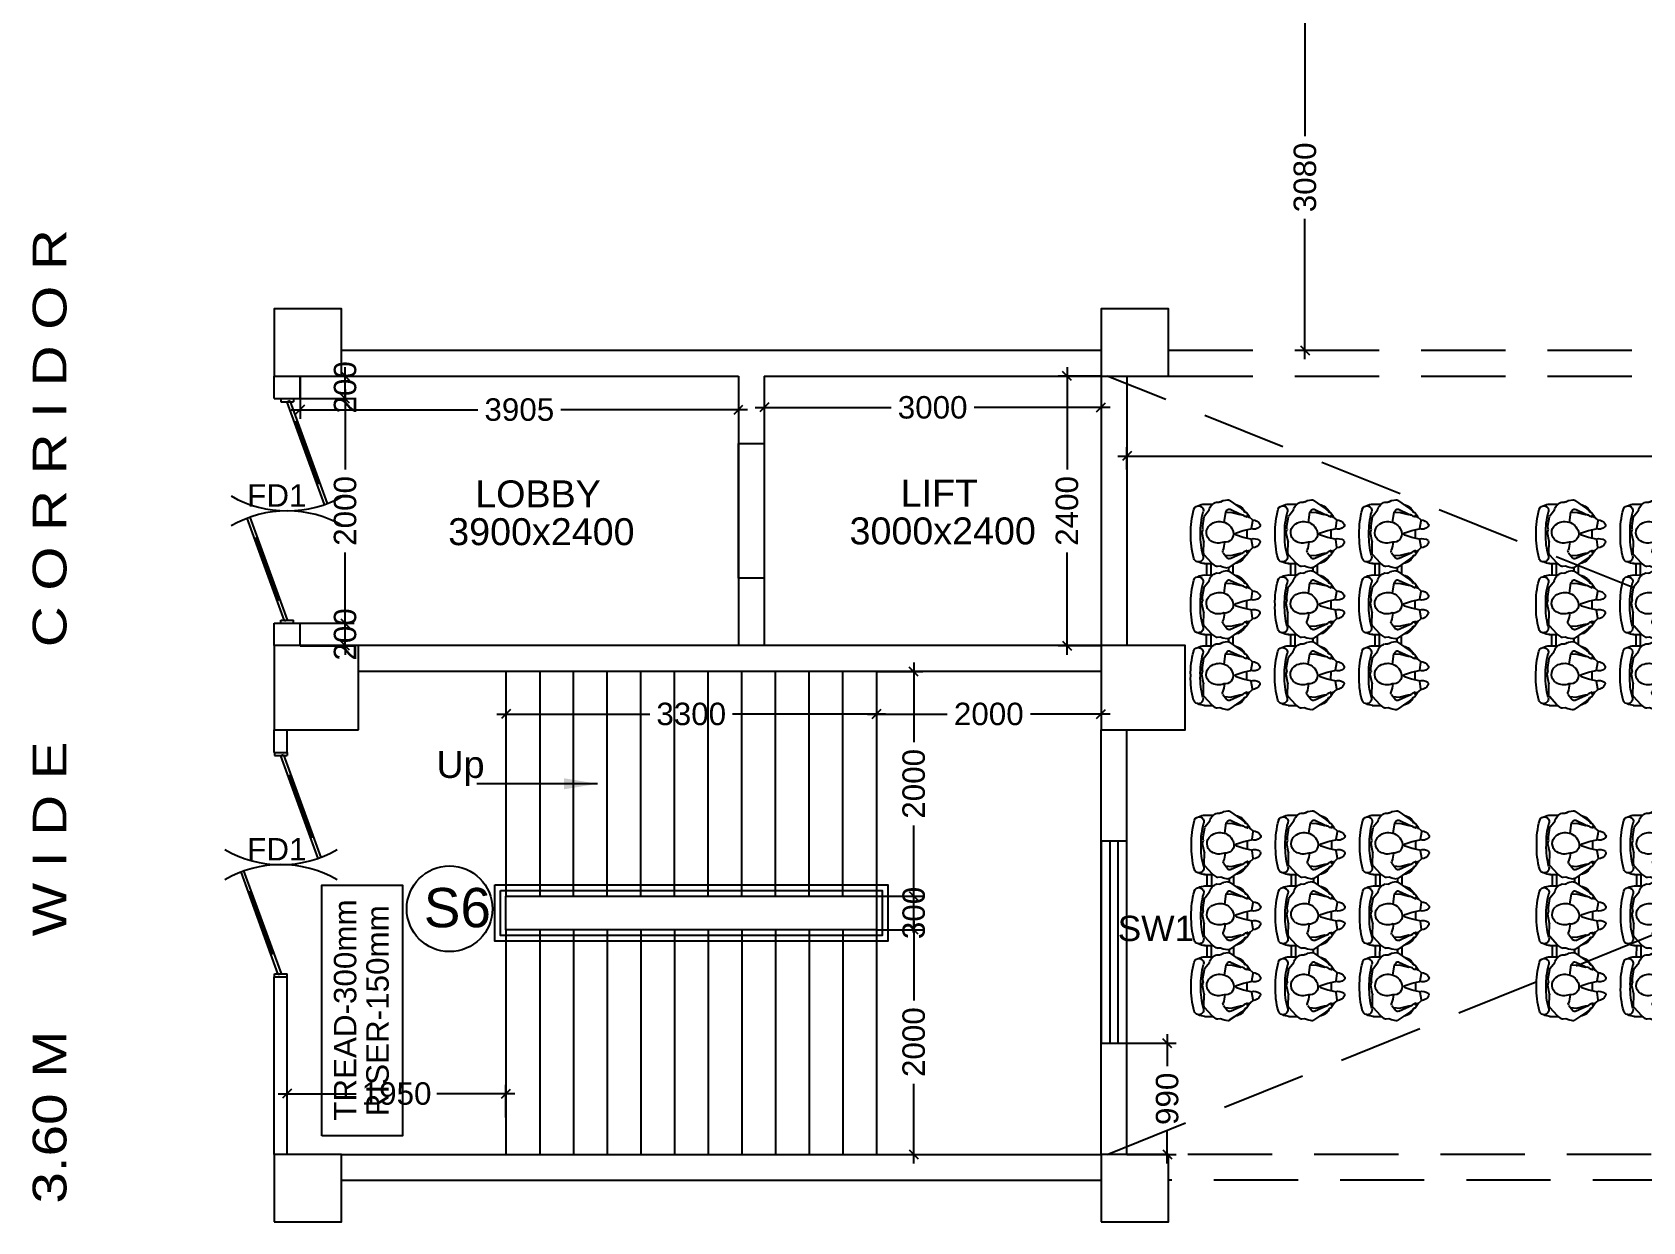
# Model space of a CAD drawing. Extents: x 6345096 to 6738923, y -6490958 to -6305885.
# Drawn here: x 6608724 to 6623067, y -6400010 to -6389418 of the extents above; entities that cross this region are included whole.
import ezdxf
from ezdxf.enums import TextEntityAlignment as Align

# ---------------------------------------------------------------- set-up
doc = ezdxf.new("R2010")
doc.units = 0
doc.header["$LTSCALE"] = 600
doc.header["$MEASUREMENT"] = 0
doc.header["$PDMODE"] = 35
for name, pattern in [('DASHED', [0.75, 0.5, -0.25]), ('HIDDEN', [0.375, 0.25, -0.125]), ('HIDDEN2', [0.1875, 0.125, -0.0625])]:
    doc.linetypes.add(name, pattern=pattern)
doc.layers.get('0').update_dxf_attribs({"linetype": 'CONTINUOUS'})
doc.layers.get('Defpoints').update_dxf_attribs({"linetype": 'CONTINUOUS'})
for name, color, linetype in [('DOOR', 32, 'CONTINUOUS'), ('Duct', 8, 'CONTINUOUS'), ('Fire Door', 10, 'CONTINUOUS'), ('furniture', 33, 'CONTINUOUS'), ('HS', 251, 'CONTINUOUS'), ('joinery', 7, 'CONTINUOUS'), ('LA-column', 3, 'CONTINUOUS'), ('Railing', 21, 'CONTINUOUS'), ('Room Dim', 1, 'CONTINUOUS'), ('Stairscase', 7, 'CONTINUOUS'), ('STEPS', 7, 'CONTINUOUS'), ('TEXT', 6, 'CONTINUOUS'), ('TXT', 6, 'CONTINUOUS'), ('Walls', 7, 'CONTINUOUS'), ('WIN', 151, 'CONTINUOUS'), ('Working Dim', 5, 'CONTINUOUS')]:
    doc.layers.add(name, color=color, linetype=linetype)
doc.styles.add('ari', font='arial.ttf')
doc.styles.add('ARIAL', font='arial.ttf')
doc.dimstyles.new('int. dim', dxfattribs={"dimtxt": 200, "dimasz": 80, "dimexe": 80, "dimexo": 0, "dimgap": 70, "dimtad": 0, "dimdec": 0, "dimzin": 12, "dimdsep": 46, "dimtxsty": 'ari', "dimblk": 'OBLIQUE', "dimcen": 2, "dimdle": 80, "dimclrd": 256, "dimclre": 256, "dimclrt": 6, "dimadec": 0, "dimazin": 0, "dimtfac": 1, "dimtdec": 0, "dimtix": 1, "dimtmove": 2, "dimatfit": 3, "dimfxl": 1, "dimtolj": 1, "dimtzin": 0, "dimlwd": -1, "dimlwe": -1, "dimarcsym": 0})

# ---------------------------------------------------------------- blocks, each defined once
blk = doc.blocks.new('A$C6F2C55AD')
at = {"layer": 'furniture', "color": 8}
for p, q in [((-379, 896), (-303, 896)), ((-309, 892), (-377, 818)), ((-274, 917), (-309, 892)), ((-236, 919), (-260, 921)), ((-212, 928), (-236, 919)), ((-172, 935), (-212, 928)), ((-50, 857), (-157, 931)), ((-383, 803), (-381, 703)), ((-209, 798), (-173, 844)), ((-148, 850), (-56, 808)), ((-56, 808), (-40, 802)), ((-25, 837), (-50, 857)), ((-19, 827), (-25, 837)), ((-7, 824), (-15, 825)), ((-8, 781), (4, 776)), ((-1, 787), (-5, 793)), ((5, 781), (-1, 787)), ((24, 785), (0, 820)), ((0, 792), (11, 789)), ((11, 789), (19, 779)), ((-381, 699), (-397, 621)), ((-397, 621), (-391, 593)), ((-391, 588), (-392, 559)), ((0, 593), (0, 669)), ((-392, 559), (-379, 478)), ((-375, 468), (-334, 417)), ((-200, 528), (-187, 436)), ((-187, 436), (-173, 418)), ((-148, 412), (-56, 454)), ((-56, 454), (-40, 459)), ((-40, 459), (-29, 462)), ((-25, 425), (-19, 435)), ((-15, 437), (-7, 438)), ((2, 482), (-10, 477)), ((-3, 469), (3, 477)), ((11, 473), (-3, 469)), ((0, 442), (24, 477)), ((4, 481), (2, 482)), ((3, 477), (4, 481)), ((19, 483), (11, 473)), ((-374, 366), (-301, 366)), ((-355, 366), (-355, 265)), ((-316, 366), (-316, 265)), ((-269, 348), (-244, 349)), ((-236, 288), (-260, 290)), ((-212, 297), (-236, 288)), ((-232, 346), (-216, 336)), ((-172, 304), (-212, 297)), ((-208, 333), (-172, 327)), ((-157, 331), (-50, 405)), ((-157, 331), (-157, 300)), ((-50, 226), (-157, 300)), ((-119, 356), (-119, 275)), ((-50, 405), (-25, 425)), ((-383, 172), (-381, 72)), ((-379, 265), (-303, 265)), ((-309, 261), (-377, 187)), ((-374, 265), (-303, 265)), ((-274, 286), (-309, 261)), ((-209, 167), (-173, 213)), ((-148, 219), (-56, 177)), ((-56, 177), (-40, 171)), ((-25, 206), (-50, 226)), ((-19, 196), (-25, 206)), ((-7, 193), (-15, 194)), ((-8, 151), (4, 145)), ((-1, 156), (-5, 162)), ((5, 150), (-1, 156)), ((24, 154), (0, 189)), ((0, 162), (11, 158)), ((11, 158), (19, 148)), ((-381, 68), (-397, -10)), ((0, -38), (0, 38)), ((-397, -10), (-391, -38)), ((-391, -43), (-392, -72)), ((-392, -72), (-379, -153)), ((-200, -103), (-187, -195)), ((-379, -265), (-301, -265)), ((-375, -163), (-334, -214)), ((-355, -265), (-355, -366)), ((-316, -265), (-316, -366)), ((-269, -283), (-244, -282)), ((-232, -285), (-216, -295)), ((-187, -195), (-173, -213)), ((-157, -300), (-50, -226)), ((-148, -219), (-56, -177)), ((-119, -275), (-119, -356)), ((-56, -177), (-40, -171)), ((-50, -226), (-25, -206)), ((-40, -171), (-29, -169)), ((-25, -206), (-19, -196)), ((-15, -194), (-7, -193)), ((2, -149), (-10, -154)), ((-3, -162), (3, -154)), ((11, -158), (-3, -162)), ((0, -189), (24, -154)), ((4, -150), (2, -149)), ((3, -154), (4, -150)), ((19, -148), (11, -158)), ((-379, -366), (-303, -366)), ((-309, -370), (-377, -444)), ((-374, -366), (-303, -366)), ((-274, -345), (-309, -370)), ((-236, -343), (-260, -341)), ((-212, -334), (-236, -343)), ((-172, -327), (-212, -334)), ((-209, -464), (-173, -418)), ((-208, -298), (-172, -304)), ((-157, -300), (-157, -331)), ((-50, -405), (-157, -331)), ((-148, -412), (-56, -454)), ((-25, -425), (-50, -405)), ((-19, -435), (-25, -425)), ((-381, -563), (-397, -641)), ((-383, -459), (-381, -559)), ((-56, -454), (-40, -459)), ((-7, -438), (-15, -437)), ((-8, -480), (4, -486)), ((-1, -475), (-5, -469)), ((5, -481), (-1, -475)), ((24, -477), (0, -442)), ((0, -469), (11, -473)), ((11, -473), (19, -483)), ((-397, -641), (-391, -668)), ((-391, -674), (-392, -703)), ((-392, -703), (-379, -784)), ((0, -669), (0, -593)), ((-375, -793), (-334, -844)), ((-200, -734), (-187, -826)), ((-187, -826), (-173, -844)), ((-157, -931), (-50, -857)), ((-148, -850), (-56, -808)), ((-56, -808), (-40, -802)), ((-50, -857), (-25, -837)), ((-40, -802), (-29, -800)), ((-25, -837), (-19, -827)), ((-15, -825), (-7, -824)), ((2, -780), (-10, -785)), ((-3, -793), (3, -785)), ((11, -789), (-3, -793)), ((0, -820), (24, -785)), ((4, -781), (2, -780)), ((3, -785), (4, -781)), ((19, -779), (11, -789)), ((-379, -896), (-301, -896)), ((-269, -914), (-244, -913)), ((-232, -916), (-216, -926)), ((-208, -929), (-172, -935))]:
    blk.add_line(p, q, dxfattribs=at)
for points in [[(-193, 818), (-141, 822), (-59, 802), (-42, 803)], [(-42, 459), (-59, 460), (-141, 440), (-187, 443)], [(-193, 188), (-141, 191), (-59, 171), (-42, 172)], [(-42, -172), (-59, -171), (-141, -191), (-187, -188)], [(-193, -443), (-141, -440), (-59, -460), (-42, -459)], [(-42, -803), (-59, -802), (-141, -822), (-187, -819)]]:
    blk.add_lwpolyline(points, dxfattribs=at)
for points in [[(24, 781), (52, 756, -0.259848), (54, 749), (43, 683, -0.302547), (37, 677), (-30, 662), (-92, 642), (-107, 628), (-92, 620), (-30, 600), (37, 585, -0.302547), (43, 578), (54, 513, -0.259848), (52, 506), (24, 481)], [(24, 150), (52, 125, -0.259848), (54, 118), (43, 52, -0.302547), (37, 46), (-30, 31), (-92, 11), (-107, -3), (-92, -11), (-30, -31), (37, -46, -0.302547), (43, -52), (54, -118, -0.259848), (52, -125), (24, -150)], [(24, -481), (52, -506, -0.259848), (54, -513), (43, -578, -0.302547), (37, -585), (-30, -600), (-92, -620), (-107, -633), (-92, -642), (-30, -662), (37, -677, -0.302547), (43, -683), (54, -749, -0.259848), (52, -756), (24, -781)]]:
    blk.add_lwpolyline(points, format="xyb", dxfattribs=at)
for points in [[(115, 689, 0.28165), (118, 712, 0.281432), (52, 756, -0.259848), (54, 749), (43, 683, -0.302547), (37, 677, 0.254294)], [(115, 58, 0.28165), (118, 81, 0.281432), (52, 125, -0.259848), (54, 118), (43, 52, -0.302547), (37, 46, 0.254294)], [(115, -573, 0.28165), (118, -550, 0.281432), (52, -506, -0.259848), (54, -513), (43, -578, -0.302547), (37, -585, 0.254294)]]:
    blk.add_lwpolyline(points, format="xyb", close=True, dxfattribs=at)
for centre, radius, start, end in [((-429, 838), 43.2, 344.361, 164.361), ((-374, 771), 125, 90, 118.9699), ((-262, 900), 20.7, 84.2936, 126.1379), ((-168, 914), 20.7, 55.2478, 99.1519), ((-125, 771), 125, 25.4407, 79.8153), ((236, 652), 733, 164.361, 181.6247), ((236, 652), 647, 164.361, 181.8419), ((-362, 803), 20.7, 137.3161, 180.8191), ((-193, 785), 20.7, 142.3991, 201.4261), ((-409, 700), 211, 1.1807, 21.4261), ((-157, 832), 20.7, 65.5125, 142.3991), ((-37, 793), 10.2, 45.435, 108.1784), ((-5, 806), 24.7, 193.9888, 263.5389), ((-15, 829), 4.56, 211.6328, 266.4385), ((-8, 814), 9.9, 34.2468, 86.4385), ((-3, 788), 5.09, 52.4637, 108.4149), ((0, 781), 6.05, 308.4181, 329.2946), ((3, 779), 2.67, 329.2946, 45.0334), ((21, 780), 2.15, 218.553, 288.5809), ((20, 783), 4.98, 288.5809, 18.6143), ((236, 610), 733, 178.3753, 195.639), ((236, 610), 647, 178.1581, 195.639), ((-411, 589), 20.7, 357.1355, 11.8973), ((-402, 703), 20.7, 348.8982, 0.8191), ((-269, 619), 89.1, 123.3122, 231.3111), ((-250, 591), 122, 67.1497, 123.3122), ((-240, 645), 124, 285.5429, 343.9718), ((-192, 631), 73.9, 343.9718, 98.0509), ((62, 513), 75.9, 47.3296, 108.8978), ((-429, 424), 43.2, 195.639, 15.639), ((-358, 481), 20.7, 189.3001, 218.6806), ((-242, 652), 131, 231.3111, 285.5429), ((-125, 491), 125, 280.1847, 334.5593), ((-7, 453), 24.1, 96.9092, 158.3871), ((-15, 432), 4.56, 93.5615, 148.3672), ((-8, 447), 9.9, 273.5615, 325.7532), ((21, 481), 2.15, 71.4191, 141.447), ((20, 479), 4.98, 341.3857, 71.4191), ((49, 588), 82.7, 271.2733, 329.4641), ((98, 552), 22.8, 344.3632, 47.2828), ((-374, 491), 125, 241.0301, 270), ((-238, 442), 99.4, 194.4561, 251.4627), ((-262, 270), 20.7, 84.2936, 126.1379), ((-243, 329), 20.7, 58.0246, 92.8591), ((-205, 354), 20.7, 238.0246, 260.8481), ((-157, 430), 20.7, 217.6009, 294.4875), ((-168, 348), 20.7, 260.8481, 304.7522), ((-168, 283), 20.7, 55.2478, 99.1519), ((236, 21), 733, 164.361, 181.6247), ((-429, 207), 43.2, 344.361, 164.361), ((-374, 140), 125, 90, 118.9699), ((236, 21), 647, 164.361, 181.8419), ((-362, 173), 20.7, 137.3161, 180.8191), ((-193, 154), 20.7, 142.3991, 201.4261), ((-409, 69), 211, 1.1807, 21.4261), ((-157, 201), 20.7, 65.5125, 142.3991), ((-125, 140), 125, 25.4407, 79.8153), ((-37, 162), 10.2, 45.435, 108.1784), ((-5, 175), 24.7, 193.9888, 263.5389), ((-15, 198), 4.56, 211.6328, 266.4385), ((-8, 184), 9.9, 34.2468, 86.4385), ((-3, 157), 5.09, 52.4637, 108.4149), ((0, 150), 6.05, 308.4181, 329.2946), ((3, 148), 2.67, 329.2946, 45.0334), ((21, 149), 2.15, 218.553, 288.5809), ((20, 152), 4.98, 288.5809, 18.6143), ((236, -21), 733, 178.3753, 195.639), ((236, -21), 647, 178.1581, 195.639), ((-402, 72), 20.7, 348.8982, 0.8191), ((-269, -12), 89.1, 123.3122, 231.3111), ((-250, -40), 122, 67.1497, 123.3122), ((-192, 0), 73.9, 343.9718, 98.0509), ((-411, -42), 20.7, 357.1355, 11.8973), ((-242, 21), 131, 231.3111, 285.5429), ((-240, 14), 124, 285.5429, 343.9718), ((62, -118), 75.9, 47.3296, 108.8978), ((49, -43), 82.7, 271.2733, 329.4641), ((98, -79), 22.8, 344.3632, 47.2828), ((-429, -207), 43.2, 195.639, 15.639), ((-374, -140), 125, 241.0301, 270), ((-358, -150), 20.7, 189.3001, 218.6806), ((-238, -189), 99.4, 194.4561, 251.4627), ((-243, -302), 20.7, 58.0246, 92.8591), ((-157, -201), 20.7, 217.6009, 294.4875), ((-125, -140), 125, 280.1847, 334.5593), ((-7, -178), 24.1, 96.9092, 158.3871), ((-15, -198), 4.56, 93.5615, 148.3672), ((-8, -184), 9.9, 273.5615, 325.7532), ((21, -149), 2.15, 71.4191, 141.447), ((20, -152), 4.98, 341.3857, 71.4191), ((236, -610), 733, 164.361, 181.6247), ((-429, -424), 43.2, 344.361, 164.361), ((-374, -491), 125, 90, 118.9699), ((-262, -361), 20.7, 84.2936, 126.1379), ((-205, -277), 20.7, 238.0246, 260.8481), ((-157, -430), 20.7, 65.5125, 142.3991), ((-168, -283), 20.7, 260.8481, 304.7522), ((-168, -348), 20.7, 55.2478, 99.1519), ((-125, -491), 125, 25.4407, 79.8153), ((236, -610), 647, 164.361, 181.8419), ((-362, -458), 20.7, 137.3161, 180.8191), ((-402, -559), 20.7, 348.8982, 0.8191), ((-269, -643), 89.1, 123.3122, 231.3111), ((-250, -671), 122, 67.1497, 123.3122), ((-193, -477), 20.7, 142.3991, 201.4261), ((-409, -562), 211, 1.1807, 21.4261), ((-192, -631), 73.9, 343.9718, 98.0509), ((-37, -469), 10.2, 45.435, 108.1784), ((-5, -456), 24.7, 193.9888, 263.5389), ((-15, -432), 4.56, 211.6328, 266.4385), ((-8, -447), 9.9, 34.2468, 86.4385), ((-3, -473), 5.09, 52.4637, 108.4149), ((0, -481), 6.05, 308.4181, 329.2946), ((3, -483), 2.67, 329.2946, 45.0334), ((21, -481), 2.15, 218.553, 288.5809), ((20, -479), 4.98, 288.5809, 18.6143), ((236, -652), 733, 178.3753, 195.639), ((236, -652), 647, 178.1581, 195.639), ((-411, -673), 20.7, 357.1355, 11.8973), ((-242, -610), 131, 231.3111, 285.5429), ((-240, -617), 124, 285.5429, 343.9718), ((62, -749), 75.9, 47.3296, 108.8978), ((49, -674), 82.7, 271.2733, 329.4641), ((98, -710), 22.8, 344.3632, 47.2828), ((-429, -838), 43.2, 195.639, 15.639), ((-358, -781), 20.7, 189.3001, 218.6806), ((-238, -820), 99.4, 194.4561, 251.4627), ((-157, -832), 20.7, 217.6009, 294.4875), ((-125, -771), 125, 280.1847, 334.5593), ((-7, -809), 24.1, 96.9092, 158.3871), ((-15, -829), 4.56, 93.5615, 148.3672), ((-8, -814), 9.9, 273.5615, 325.7532), ((21, -780), 2.15, 71.4191, 141.447), ((20, -783), 4.98, 341.3857, 71.4191), ((-374, -771), 125, 241.0301, 270), ((-243, -933), 20.7, 58.0246, 92.8591), ((-205, -908), 20.7, 238.0246, 260.8481), ((-168, -914), 20.7, 260.8481, 304.7522)]:
    blk.add_arc(centre, radius, start, end, dxfattribs=at)
blk = doc.blocks.new('A$C15456D16')
at = {"layer": 'Fire Door'}
for p, q in [((969, -4), (56, 329)), ((969, -4), (56, 329)), ((969, -4), (56, 329)), ((979, 23), (65, 355)), ((979, 23), (65, 355)), ((979, 23), (65, 355)), ((248, 289), (238, 262)), ((248, 289), (238, 262)), ((248, 289), (238, 262)), ((791, 76), (243, 276)), ((791, 76), (243, 276)), ((791, 76), (243, 276)), ((-1000, 56), (-972, 56)), ((-1000, -56), (-1000, 56)), ((-1000, 56), (-972, 56)), ((-1000, -56), (-1000, 56)), ((-1000, 56), (-972, 56)), ((-1000, -56), (-1000, 56)), ((-979, -23), (-969, 4)), ((-979, -23), (-969, 4)), ((-979, -23), (-969, 4)), ((-972, -56), (-972, 56)), ((-972, -56), (-972, 56)), ((-972, -56), (-972, 56)), ((-969, 4), (-56, -329)), ((-969, 4), (-56, -329)), ((-969, 4), (-56, -329)), ((796, 89), (786, 63)), ((796, 89), (786, 63)), ((796, 89), (786, 63)), ((979, 23), (969, -4)), ((979, 23), (969, -4)), ((979, 23), (969, -4)), ((1000, 56), (972, 56)), ((972, -56), (972, 56)), ((1000, 56), (972, 56)), ((972, -56), (972, 56)), ((1000, 56), (972, 56)), ((972, -56), (972, 56)), ((1000, -56), (1000, 56)), ((1000, -56), (1000, 56)), ((1000, -56), (1000, 56)), ((-1000, -56), (-972, -56)), ((-1000, -56), (-972, -56)), ((-1000, -56), (-972, -56)), ((-979, -23), (-65, -355)), ((-979, -23), (-65, -355)), ((-979, -23), (-65, -355)), ((-796, -89), (-786, -63)), ((-796, -89), (-786, -63)), ((-796, -89), (-786, -63)), ((-791, -76), (-243, -276)), ((-791, -76), (-243, -276)), ((-791, -76), (-243, -276)), ((1000, -56), (972, -56)), ((1000, -56), (972, -56)), ((1000, -56), (972, -56)), ((-238, -262), (-248, -289)), ((-238, -262), (-248, -289)), ((-238, -262), (-248, -289))]:
    blk.add_line(p, q, dxfattribs=at)
at = {"layer": 'Fire Door', "extrusion": (0, 0, -1)}
for centre, major_axis, start_param, end_param in [((-1000, 0), (-1000, 0), 2.617886, 3.665084), ((-1000, 0), (-1000, 0), 2.617886, 3.665084), ((-1000, 0), (-1000, 0), 2.617886, 3.665084), ((1000, 0), (1000, 0), 2.618102, 3.665299), ((1000, 0), (1000, 0), 2.618102, 3.665299), ((1000, 0), (1000, 0), 2.618102, 3.665299)]:
    blk.add_ellipse(centre, major_axis=major_axis, ratio=1, start_param=start_param, end_param=end_param, dxfattribs=at)
blk = doc.blocks.new('_Oblique')
at = {"color": 0, "linetype": 'ByBlock', "lineweight": -2}
blk.add_line((-0.5, -0.5), (0.5, 0.5), dxfattribs=at)
blk = doc.blocks.new('*D295')
at = {"layer": 'Defpoints', "color": 0, "transparency": 16777216}
for p in [(6620020, -6389170, 17), (6620059, -6389170), (6620020, -6392250, 3)]:
    blk.add_point(p, dxfattribs=at)
at = {"layer": 'Working Dim', "transparency": 16777216}
for p, q in [((6620059, -6389090), (6620059, -6390342)), ((6620020, -6389170), (6620139, -6389170)), ((6620059, -6392330), (6620059, -6391078)), ((6620020, -6392250), (6620139, -6392250))]:
    blk.add_line(p, q, dxfattribs=at)
at = {"layer": 'Working Dim', "transparency": 16777216, "xscale": 80, "yscale": 80, "zscale": 80}
for p, rotation in [((6620059, -6389170), 90), ((6620059, -6392250), 270)]:
    blk.add_blockref('_Oblique', p, dxfattribs=dict(at, rotation=rotation))
at = {"layer": 'Working Dim', "color": 6, "transparency": 16777216, "insert": (6620059, -6390710), "char_height": 200, "attachment_point": 5, "rotation": 90, "style": 'ari'}
blk.add_mtext('\\A1;3080', dxfattribs=at)
blk = doc.blocks.new('*D1031')
at = {"layer": 'Defpoints', "color": 0, "transparency": 16777216}
for p in [(6615243, -6392480, 3), (6618243, -6392480, 5), (6615243, -6392759)]:
    blk.add_point(p, dxfattribs=at)
at = {"layer": 'Working Dim', "transparency": 16777216}
for p, q in [((6615243, -6392480), (6615243, -6392839)), ((6618243, -6392480), (6618243, -6392839)), ((6615163, -6392759), (6616375, -6392759)), ((6618323, -6392759), (6617112, -6392759))]:
    blk.add_line(p, q, dxfattribs=at)
at = {"layer": 'Working Dim', "transparency": 16777216, "xscale": 80, "yscale": 80, "zscale": 80, "rotation": 180}
blk.add_blockref('_Oblique', (6615243, -6392759), dxfattribs=at)
at = {"layer": 'Working Dim', "transparency": 16777216, "xscale": 80, "yscale": 80, "zscale": 80}
blk.add_blockref('_Oblique', (6618243, -6392759), dxfattribs=at)
at = {"layer": 'Working Dim', "color": 6, "transparency": 16777216, "insert": (6616743, -6392759), "char_height": 200, "attachment_point": 5, "style": 'ari'}
blk.add_mtext('\\A1;3000', dxfattribs=at)
blk = doc.blocks.new('*D1032')
at = {"layer": 'Defpoints', "color": 0, "transparency": 16777216}
for p in [(6618243, -6392480, 15), (6617940, -6394880), (6618243, -6394880, 15)]:
    blk.add_point(p, dxfattribs=at)
at = {"layer": 'Working Dim', "transparency": 16777216}
for p, q in [((6617940, -6392400), (6617940, -6393310)), ((6618243, -6392480), (6617860, -6392480)), ((6617940, -6394960), (6617940, -6394050)), ((6618243, -6394880), (6617860, -6394880))]:
    blk.add_line(p, q, dxfattribs=at)
at = {"layer": 'Working Dim', "transparency": 16777216, "xscale": 80, "yscale": 80, "zscale": 80}
for p, rotation in [((6617940, -6392480), 90), ((6617940, -6394880), 270)]:
    blk.add_blockref('_Oblique', p, dxfattribs=dict(at, rotation=rotation))
at = {"layer": 'Working Dim', "color": 6, "transparency": 16777216, "insert": (6617940, -6393680), "char_height": 200, "attachment_point": 5, "rotation": 90, "style": 'ari'}
blk.add_mtext('\\A1;2400', dxfattribs=at)
blk = doc.blocks.new('*D1033')
at = {"layer": 'Defpoints', "color": 0, "transparency": 16777216}
for p in [(6611109, -6394680, 17), (6611511, -6394680), (6611109, -6394880, 17)]:
    blk.add_point(p, dxfattribs=at)
at = {"layer": 'Working Dim', "transparency": 16777216}
for p, q in [((6611109, -6394680), (6611591, -6394680)), ((6611511, -6394680), (6611511, -6394600)), ((6611511, -6394880), (6611511, -6394680)), ((6611109, -6394880), (6611591, -6394880)), ((6611511, -6394880), (6611511, -6394960))]:
    blk.add_line(p, q, dxfattribs=at)
at = {"layer": 'Working Dim', "transparency": 16777216, "xscale": 80, "yscale": 80, "zscale": 80}
for p, rotation in [((6611511, -6394680), 270), ((6611511, -6394880), 90)]:
    blk.add_blockref('_Oblique', p, dxfattribs=dict(at, rotation=rotation))
at = {"layer": 'Working Dim', "color": 6, "transparency": 16777216, "insert": (6611511, -6394780), "char_height": 200, "attachment_point": 5, "rotation": 90, "style": 'ari'}
blk.add_mtext('\\A1;200', dxfattribs=at)
blk = doc.blocks.new('*D1034')
at = {"layer": 'Defpoints', "color": 0, "transparency": 16777216}
for p in [(6611109, -6392680, 17), (6611511, -6392680), (6611109, -6394680, 17)]:
    blk.add_point(p, dxfattribs=at)
at = {"layer": 'Working Dim', "transparency": 16777216}
for p, q in [((6611109, -6392680), (6611591, -6392680)), ((6611511, -6392600), (6611511, -6393310)), ((6611511, -6394760), (6611511, -6394050)), ((6611109, -6394680), (6611591, -6394680))]:
    blk.add_line(p, q, dxfattribs=at)
at = {"layer": 'Working Dim', "transparency": 16777216, "xscale": 80, "yscale": 80, "zscale": 80}
for p, rotation in [((6611511, -6392680), 90), ((6611511, -6394680), 270)]:
    blk.add_blockref('_Oblique', p, dxfattribs=dict(at, rotation=rotation))
at = {"layer": 'Working Dim', "color": 6, "transparency": 16777216, "insert": (6611511, -6393680), "char_height": 200, "attachment_point": 5, "rotation": 90, "style": 'ari'}
blk.add_mtext('\\A1;2000', dxfattribs=at)
blk = doc.blocks.new('*D1035')
at = {"layer": 'Defpoints', "color": 0, "transparency": 16777216}
for p in [(6611109, -6392480, 17), (6611511, -6392480), (6611109, -6392680, 17)]:
    blk.add_point(p, dxfattribs=at)
at = {"layer": 'Working Dim', "transparency": 16777216}
for p, q in [((6611511, -6392480), (6611511, -6392400)), ((6611109, -6392480), (6611591, -6392480)), ((6611511, -6392680), (6611511, -6392480)), ((6611109, -6392680), (6611591, -6392680)), ((6611511, -6392680), (6611511, -6392760))]:
    blk.add_line(p, q, dxfattribs=at)
at = {"layer": 'Working Dim', "transparency": 16777216, "xscale": 80, "yscale": 80, "zscale": 80}
for p, rotation in [((6611511, -6392480), 270), ((6611511, -6392680), 90)]:
    blk.add_blockref('_Oblique', p, dxfattribs=dict(at, rotation=rotation))
at = {"layer": 'Working Dim', "color": 6, "transparency": 16777216, "insert": (6611511, -6392580), "char_height": 200, "attachment_point": 5, "rotation": 90, "style": 'ari'}
blk.add_mtext('\\A1;200', dxfattribs=at)
blk = doc.blocks.new('*D1036')
at = {"layer": 'Defpoints', "color": 0, "transparency": 16777216}
for p in [(6611109, -6392480, 17), (6615014, -6392480, 15), (6615014, -6392779)]:
    blk.add_point(p, dxfattribs=at)
at = {"layer": 'Working Dim', "transparency": 16777216}
for p, q in [((6611109, -6392480), (6611109, -6392859)), ((6615014, -6392480), (6615014, -6392859)), ((6611029, -6392779), (6612692, -6392779)), ((6615094, -6392779), (6613431, -6392779))]:
    blk.add_line(p, q, dxfattribs=at)
at = {"layer": 'Working Dim', "transparency": 16777216, "xscale": 80, "yscale": 80, "zscale": 80, "rotation": 180}
blk.add_blockref('_Oblique', (6611109, -6392779), dxfattribs=at)
at = {"layer": 'Working Dim', "transparency": 16777216, "xscale": 80, "yscale": 80, "zscale": 80}
blk.add_blockref('_Oblique', (6615014, -6392779), dxfattribs=at)
at = {"layer": 'Working Dim', "color": 6, "transparency": 16777216, "insert": (6613062, -6392779), "char_height": 200, "attachment_point": 5, "style": 'ari'}
blk.add_mtext('\\A1;3905', dxfattribs=at)
blk = doc.blocks.new('*D1142')
at = {"layer": 'Defpoints', "color": 0, "transparency": 16777216}
for p in [(6618473, -6398420, 15), (6618832, -6398420), (6618473, -6399410, 15)]:
    blk.add_point(p, dxfattribs=at)
at = {"layer": 'Working Dim', "transparency": 16777216}
for p, q in [((6618473, -6398420), (6618912, -6398420)), ((6618832, -6398340), (6618832, -6398624)), ((6618832, -6399490), (6618832, -6399205)), ((6618473, -6399410), (6618912, -6399410))]:
    blk.add_line(p, q, dxfattribs=at)
at = {"layer": 'Working Dim', "transparency": 16777216, "xscale": 80, "yscale": 80, "zscale": 80}
for p, rotation in [((6618832, -6398420), 90), ((6618832, -6399410), 270)]:
    blk.add_blockref('_Oblique', p, dxfattribs=dict(at, rotation=rotation))
at = {"layer": 'Working Dim', "color": 6, "transparency": 16777216, "insert": (6618832, -6398915), "char_height": 200, "attachment_point": 5, "rotation": 90, "style": 'ari'}
blk.add_mtext('\\A1;990', dxfattribs=at)
blk = doc.blocks.new('*D1748')
at = {"layer": 'Defpoints', "color": 0, "transparency": 16777216}
for p in [(6616243, -6395394, 13), (6618243, -6395394, 15), (6618243, -6395489)]:
    blk.add_point(p, dxfattribs=at)
at = {"layer": 'Working Dim', "transparency": 16777216}
for p, q in [((6616243, -6395394), (6616243, -6395569)), ((6618243, -6395394), (6618243, -6395569)), ((6616163, -6395489), (6616873, -6395489)), ((6618323, -6395489), (6617613, -6395489))]:
    blk.add_line(p, q, dxfattribs=at)
at = {"layer": 'Working Dim', "transparency": 16777216, "xscale": 80, "yscale": 80, "zscale": 80, "rotation": 180}
blk.add_blockref('_Oblique', (6616243, -6395489), dxfattribs=at)
at = {"layer": 'Working Dim', "transparency": 16777216, "xscale": 80, "yscale": 80, "zscale": 80}
blk.add_blockref('_Oblique', (6618243, -6395489), dxfattribs=at)
at = {"layer": 'Working Dim', "color": 6, "transparency": 16777216, "insert": (6617243, -6395489), "char_height": 200, "attachment_point": 5, "style": 'ari'}
blk.add_mtext('\\A1;2000', dxfattribs=at)
blk = doc.blocks.new('*D1749')
at = {"layer": 'Defpoints', "color": 0, "transparency": 16777216}
for p in [(6612943, -6395394, 13), (6616243, -6395394), (6612943, -6395489)]:
    blk.add_point(p, dxfattribs=at)
at = {"layer": 'Working Dim', "transparency": 16777216}
for p, q in [((6612943, -6395394), (6612943, -6395569)), ((6616243, -6395394), (6616243, -6395569)), ((6612863, -6395489), (6614225, -6395489)), ((6616323, -6395489), (6614962, -6395489))]:
    blk.add_line(p, q, dxfattribs=at)
at = {"layer": 'Working Dim', "transparency": 16777216, "xscale": 80, "yscale": 80, "zscale": 80, "rotation": 180}
blk.add_blockref('_Oblique', (6612943, -6395489), dxfattribs=at)
at = {"layer": 'Working Dim', "transparency": 16777216, "xscale": 80, "yscale": 80, "zscale": 80}
blk.add_blockref('_Oblique', (6616243, -6395489), dxfattribs=at)
at = {"layer": 'Working Dim', "color": 6, "transparency": 16777216, "insert": (6614593, -6395489), "char_height": 200, "attachment_point": 5, "style": 'ari'}
blk.add_mtext('\\A1;3300', dxfattribs=at)
blk = doc.blocks.new('*D1750')
at = {"layer": 'Defpoints', "color": 0, "transparency": 16777216}
for p in [(6610994, -6398869), (6610994, -6399082, 17), (6612943, -6399082, 17)]:
    blk.add_point(p, dxfattribs=at)
at = {"layer": 'Working Dim', "transparency": 16777216}
for p, q in [((6610914, -6398869), (6611610, -6398869)), ((6610994, -6399082), (6610994, -6398789)), ((6613023, -6398869), (6612328, -6398869)), ((6612943, -6399082), (6612943, -6398789))]:
    blk.add_line(p, q, dxfattribs=at)
at = {"layer": 'Working Dim', "transparency": 16777216, "xscale": 80, "yscale": 80, "zscale": 80, "rotation": 180}
blk.add_blockref('_Oblique', (6610994, -6398869), dxfattribs=at)
at = {"layer": 'Working Dim', "transparency": 16777216, "xscale": 80, "yscale": 80, "zscale": 80}
blk.add_blockref('_Oblique', (6612943, -6398869), dxfattribs=at)
at = {"layer": 'Working Dim', "color": 6, "transparency": 16777216, "insert": (6611969, -6398869), "char_height": 200, "attachment_point": 5, "style": 'ari'}
blk.add_mtext('\\A1;1950', dxfattribs=at)
blk = doc.blocks.new('*D1751')
at = {"layer": 'Defpoints', "color": 0, "transparency": 16777216}
for p in [(6616243, -6395110, 5), (6616575, -6395110), (6616243, -6397110, 13)]:
    blk.add_point(p, dxfattribs=at)
at = {"layer": 'Working Dim', "transparency": 16777216}
for p, q in [((6616243, -6395110), (6616655, -6395110)), ((6616575, -6395030), (6616575, -6395740)), ((6616575, -6397190), (6616575, -6396480)), ((6616243, -6397110), (6616655, -6397110))]:
    blk.add_line(p, q, dxfattribs=at)
at = {"layer": 'Working Dim', "transparency": 16777216, "xscale": 80, "yscale": 80, "zscale": 80}
for p, rotation in [((6616575, -6395110), 90), ((6616575, -6397110), 270)]:
    blk.add_blockref('_Oblique', p, dxfattribs=dict(at, rotation=rotation))
at = {"layer": 'Working Dim', "color": 6, "transparency": 16777216, "insert": (6616575, -6396110), "char_height": 200, "attachment_point": 5, "rotation": 90, "style": 'ari'}
blk.add_mtext('\\A1;2000', dxfattribs=at)
blk = doc.blocks.new('*D1752')
at = {"layer": 'Defpoints', "color": 0, "transparency": 16777216}
for p in [(6616243, -6397410, 13), (6616243, -6399410, 17), (6616575, -6399410)]:
    blk.add_point(p, dxfattribs=at)
at = {"layer": 'Working Dim', "transparency": 16777216}
for p, q in [((6616243, -6397410), (6616655, -6397410)), ((6616575, -6397330), (6616575, -6398040)), ((6616575, -6399490), (6616575, -6398780)), ((6616243, -6399410), (6616655, -6399410))]:
    blk.add_line(p, q, dxfattribs=at)
at = {"layer": 'Working Dim', "transparency": 16777216, "xscale": 80, "yscale": 80, "zscale": 80}
for p, rotation in [((6616575, -6397410), 90), ((6616575, -6399410), 270)]:
    blk.add_blockref('_Oblique', p, dxfattribs=dict(at, rotation=rotation))
at = {"layer": 'Working Dim', "color": 6, "transparency": 16777216, "insert": (6616575, -6398410), "char_height": 200, "attachment_point": 5, "rotation": 90, "style": 'ari'}
blk.add_mtext('\\A1;2000', dxfattribs=at)
blk = doc.blocks.new('*D1756')
at = {"layer": 'Defpoints', "color": 0, "transparency": 16777216}
for p in [(6616243, -6397110), (6616575, -6397110), (6616243, -6397410)]:
    blk.add_point(p, dxfattribs=at)
at = {"layer": 'Working Dim', "transparency": 16777216}
for p, q in [((6616575, -6397110), (6616575, -6397030)), ((6616243, -6397110), (6616655, -6397110)), ((6616575, -6397410), (6616575, -6397110)), ((6616243, -6397410), (6616655, -6397410)), ((6616575, -6397410), (6616575, -6397490))]:
    blk.add_line(p, q, dxfattribs=at)
at = {"layer": 'Working Dim', "transparency": 16777216, "xscale": 80, "yscale": 80, "zscale": 80}
for p, rotation in [((6616575, -6397110), 270), ((6616575, -6397410), 90)]:
    blk.add_blockref('_Oblique', p, dxfattribs=dict(at, rotation=rotation))
at = {"layer": 'Working Dim', "color": 6, "transparency": 16777216, "insert": (6616575, -6397260), "char_height": 200, "attachment_point": 5, "rotation": 90, "style": 'ari'}
blk.add_mtext('\\A1;300', dxfattribs=at)
blk = doc.blocks.new('*D2002')
at = {"layer": 'Defpoints', "color": 0, "transparency": 16777216}
for p in [(6635747, -6393192), (6618473, -6393310), (6635747, -6393310, 3)]:
    blk.add_point(p, dxfattribs=at)
at = {"layer": 'Working Dim', "transparency": 16777216}
for p, q in [((6618473, -6393310), (6618473, -6393112)), ((6635747, -6393310), (6635747, -6393112)), ((6618393, -6393192), (6626673, -6393192)), ((6635827, -6393192), (6627547, -6393192))]:
    blk.add_line(p, q, dxfattribs=at)
at = {"layer": 'Working Dim', "transparency": 16777216, "xscale": 80, "yscale": 80, "zscale": 80, "rotation": 180}
blk.add_blockref('_Oblique', (6618473, -6393192), dxfattribs=at)
at = {"layer": 'Working Dim', "transparency": 16777216, "xscale": 80, "yscale": 80, "zscale": 80}
blk.add_blockref('_Oblique', (6635747, -6393192), dxfattribs=at)
at = {"layer": 'Working Dim', "color": 6, "transparency": 16777216, "insert": (6627110, -6393192), "char_height": 200, "attachment_point": 5, "style": 'ari'}
blk.add_mtext('\\A1;17273', dxfattribs=at)
blk = doc.blocks.new('A$C2CD672AE')
at = {"layer": 'STEPS', "color": 8, "linetype": 'HIDDEN', "elevation": 12.1}
blk.add_lwpolyline([(80985.3, 57179.5), (80985.3, 59411.1), (81700.9, 59411.1), (81700.9, 57179.5)], close=True, dxfattribs=at)
at = {"layer": 'Walls', "color": 8, "linetype": 'HIDDEN'}
for p, q in [((81160, 64174.2), (87924, 64174.2)), ((80560, 63744.2), (80560, 63944.2)), ((80790, 63744.2), (80790, 63944.2)), ((81160, 63944.1), (84694, 63944.1)), ((84694, 63944.2), (84694, 61544.2)), ((84924, 63944.2), (87924, 63944.2)), ((84924, 63944.2), (84924, 61544.2)), ((87924, 63944.1), (87924, 61544.2)), ((88154, 63944.2), (88154, 61544.2)), ((80560, 63744.2), (80790, 63744.2)), ((80560, 61744.2), (80790, 61744.2)), ((80790, 61544.2), (80790, 61744.2)), ((87924, 61544.2), (81310, 61544.2)), ((87924, 61314.2), (81310, 61314.2)), ((87924, 57014.2), (87924, 60794.2)), ((88154, 57014.2), (88154, 60794.2)), ((80560, 60594.2), (80675, 60594.2)), ((80560, 58594.2), (80675, 58594.2)), ((81160, 57014.1), (87924, 57014.1)), ((81160, 56784.1), (87924, 56784.1))]:
    blk.add_line(p, q, dxfattribs=at)
at = {"layer": 'Walls', "color": 8, "linetype": 'HIDDEN', "flags": 128}
for points in [[(80560, 63744.2), (80560, 63944.2)], [(80790, 63744.2), (80790, 63944.2)], [(80560, 61544.2), (80560, 61744.2)], [(80790, 61544.2), (80790, 61744.2)], [(80560, 60594.2), (80560, 60794.1)], [(80675, 60594.2), (80675, 60794.1)], [(80560, 57014.1), (80560, 58594.2)], [(80675, 57014.2), (80675, 58594.2)]]:
    blk.add_lwpolyline(points, dxfattribs=at)
at = {"layer": 'TXT', "color": 8, "linetype": 'HIDDEN', "style": 'ARIAL', "width": 1.2}
blk.add_text('3.60 M      W I D E      C O R R I D O R', height=300.522, rotation=90, dxfattribs=at).set_placement((78709.6, 60914.6, 2.1), align=Align.CENTER)

msp = doc.modelspace()

# ---------------------------------------------------------------- linework, layer by layer
msp.add_circle((6612441.024, -6397222.851, 12.089), 381.426)
at = {"layer": 'DOOR', "linetype": 'Continuous', "elevation": 13.789}
msp.add_lwpolyline([(6615243.353, -6393079.687), (6615243.353, -6394279.687), (6615013.353, -6394279.687), (6615013.353, -6393079.687)], close=True, dxfattribs=at)
at = {"layer": 'Duct', "color": 8, "linetype": 'HIDDEN2', "ltscale": 10}
for p, q in [((6618298.263, -6399409.687, 2.702), (6635516.764, -6392479.735, 3.458)), ((6635516.764, -6399409.687, 2.702), (6618298.263, -6392479.735, 3.458))]:
    msp.add_line(p, q, dxfattribs=at)
at = {"layer": 'Duct', "linetype": 'HIDDEN2', "ltscale": 10, "elevation": 3.458}
for points in [[(6618843.353, -6392249.758), (6635746.764, -6392249.735), (6635746.764, -6399639.735), (6618843.353, -6399639.688)], [(6618843.353, -6392479.758), (6635516.764, -6392479.735), (6635516.764, -6399409.735), (6618843.353, -6399409.688)]]:
    msp.add_lwpolyline(points, dxfattribs=at)
at = {"layer": 'LA-column', "color": 2}
for points, elevation in [([(6610879.353, -6392479.73), (6611479.353, -6392479.73), (6611479.353, -6391879.73), (6610879.353, -6391879.73)], 3.421), ([(6618243.353, -6392479.74), (6618843.353, -6392479.74), (6618843.353, -6391879.74), (6618243.353, -6391879.74)], 5.131), ([(6611629.353, -6395629.731), (6611629.353, -6394879.731), (6610879.353, -6394879.731), (6610879.353, -6395629.731)], 3.421), ([(6618243.353, -6395629.73), (6618993.353, -6395629.73), (6618993.353, -6394879.73), (6618243.353, -6394879.73)], 5.131), ([(6610879.353, -6400009.73), (6611479.353, -6400009.73), (6611479.353, -6399409.73), (6610879.353, -6399409.73)], 3.421), ([(6618243.353, -6400009.73), (6618843.353, -6400009.73), (6618843.353, -6399409.73), (6618243.353, -6399409.73)], 5.131)]:
    msp.add_lwpolyline(points, close=True, dxfattribs=dict(at, elevation=elevation))
at = {"layer": 'Railing', "elevation": 13.093}
for points in [[(6612843.352, -6397009.686), (6616343.354, -6397009.686), (6616343.354, -6397509.689), (6612843.352, -6397509.689)], [(6612893.352, -6397059.687), (6616293.354, -6397059.687), (6616293.354, -6397459.688), (6612893.352, -6397459.688)]]:
    msp.add_lwpolyline(points, close=True, dxfattribs=at)
at = {"layer": 'Stairscase', "color": 7}
for p, q in [((6612943.353, -6395109.688, 13.093), (6612943.353, -6397109.688, 13.093)), ((6613243.353, -6395109.688, 13.093), (6613243.353, -6397109.688, 13.093)), ((6613543.353, -6397109.688, 13.093), (6613543.353, -6395109.688, 13.093)), ((6613843.353, -6397109.688, 13.093), (6613843.353, -6395109.688, 13.093)), ((6614143.353, -6397109.688, 13.093), (6614143.353, -6395109.688, 13.093)), ((6614443.353, -6397109.688, 13.093), (6614443.353, -6395109.688, 13.093)), ((6614743.353, -6397109.688, 13.093), (6614743.353, -6395109.688, 13.093)), ((6615043.353, -6397109.688, 13.093), (6615043.353, -6395109.688, 13.093)), ((6615343.353, -6397109.688, 13.093), (6615343.353, -6395109.688, 13.093)), ((6615643.353, -6397109.688, 13.093), (6615643.353, -6395109.688, 13.093)), ((6615943.353, -6397109.688, 13.093), (6615943.353, -6395109.688, 13.093)), ((6616243.353, -6395109.688, 13.093), (6616243.353, -6397109.688, 13.093))]:
    msp.add_line(p, q, dxfattribs=at)
at = {"layer": 'Stairscase', "color": 8, "linetype": 'DASHED', "ltscale": 10}
for p, q in [((6612943.353, -6397409.688, 13.093), (6612943.353, -6399409.688, 13.093)), ((6613243.353, -6397409.688, 13.093), (6613243.353, -6399409.688, 13.093)), ((6613543.353, -6397409.688, 13.093), (6613543.353, -6399409.688, 13.093)), ((6613843.353, -6397409.688, 13.093), (6613843.353, -6399409.688, 13.093)), ((6614143.353, -6397409.688, 13.093), (6614143.353, -6399409.688, 13.093)), ((6614443.353, -6397409.688, 13.093), (6614443.353, -6399409.688, 13.093)), ((6614743.353, -6397409.688, 13.093), (6614743.353, -6399409.688, 13.093)), ((6615043.353, -6397409.688, 13.093), (6615043.353, -6399409.688, 13.093)), ((6615343.353, -6397409.688, 13.093), (6615343.353, -6399409.688, 13.093)), ((6615643.353, -6397409.688, 13.093), (6615643.353, -6399409.688, 13.093)), ((6615943.353, -6397409.688, 13.093), (6615943.353, -6399409.688, 13.093)), ((6616243.353, -6397409.688, 13.093), (6616243.353, -6399409.688, 13.093))]:
    msp.add_line(p, q, dxfattribs=at)
at = {"layer": 'Stairscase', "color": 7, "elevation": 13.093}
msp.add_lwpolyline([(6612943.353, -6397109.688), (6616243.353, -6397109.688), (6616243.353, -6397409.688), (6612943.353, -6397409.688)], close=True, dxfattribs=at)
at = {"layer": 'STEPS', "elevation": 12.089}
msp.add_lwpolyline([(6611304.651, -6399244.402), (6611304.651, -6397012.754), (6612020.232, -6397012.754), (6612020.232, -6399244.402)], close=True, dxfattribs=at)
at = {"layer": 'Walls', "linetype": 'Continuous'}
msp.add_line((6611479.353, -6392249.707), (6618243.353, -6392249.707), dxfattribs=at)
at = {"layer": 'Walls'}
for p, q in [((6610879.353, -6392679.688), (6610879.353, -6392479.688)), ((6611109.353, -6392679.688), (6611109.353, -6392479.688)), ((6611479.353, -6392479.766), (6615013.353, -6392479.766)), ((6615013.353, -6392479.687), (6615013.353, -6394879.687)), ((6615243.353, -6392479.687), (6615243.353, -6394879.687)), ((6615243.353, -6392479.688), (6618243.353, -6392479.688)), ((6618243.353, -6392479.776), (6618243.353, -6394879.687)), ((6618473.353, -6392479.687), (6618473.353, -6394879.687)), ((6610879.353, -6392679.688), (6611109.353, -6392679.688)), ((6610879.353, -6394679.707), (6611109.353, -6394679.707)), ((6611109.353, -6394879.688), (6611109.353, -6394679.707)), ((6618243.353, -6394879.687), (6611629.353, -6394879.687)), ((6618243.353, -6395109.688), (6611629.353, -6395109.688)), ((6618243.353, -6399409.688), (6618243.353, -6395629.687)), ((6618473.353, -6399409.687), (6618473.353, -6395629.687)), ((6610879.353, -6395829.689), (6610994.353, -6395829.689)), ((6610879.353, -6397829.708), (6610994.353, -6397829.708)), ((6611479.353, -6399409.767), (6618243.353, -6399409.767)), ((6611479.353, -6399639.767), (6618243.353, -6399639.767))]:
    msp.add_line(p, q, dxfattribs=at)
at = {"layer": 'Walls', "flags": 128}
for points in [[(6610879.353, -6392679.688), (6610879.353, -6392479.688)], [(6611109.353, -6392679.688), (6611109.353, -6392479.688)], [(6610879.353, -6394879.735), (6610879.353, -6394679.707)], [(6611109.353, -6394879.687), (6611109.353, -6394679.707)], [(6610879.353, -6395829.689), (6610879.353, -6395629.767)], [(6610994.353, -6395829.689), (6610994.353, -6395629.767)], [(6610879.353, -6399409.767), (6610879.353, -6397829.708)], [(6610994.353, -6399409.688), (6610994.353, -6397829.708)]]:
    msp.add_lwpolyline(points, dxfattribs=at)
at = {"layer": 'WIN', "linetype": 'Continuous', "elevation": 14.83}
for points in [[(6618473.353, -6396619.687), (6618243.353, -6396619.687), (6618243.353, -6398419.687), (6618473.353, -6398419.687)], [(6618396.353, -6396619.687), (6618320.353, -6396619.687), (6618320.353, -6398419.687), (6618396.353, -6398419.687)]]:
    msp.add_lwpolyline(points, close=True, dxfattribs=at)

# ---------------------------------------------------------------- block references
at = {"layer": 'Fire Door', "color": 3, "lineweight": 0, "xscale": -1, "rotation": 270}
for p in [(6610994.353, -6393679.707, 17.22), (6610938.797, -6396829.708, 17.22)]:
    msp.add_blockref('A$C15456D16', p, dxfattribs=at)
at = {"layer": 'furniture', "ltscale": 0.75, "xscale": -1, "rotation": 179.9077851492898}
for p in [(6619538.632, -6394516.117, -3.073), (6620288.632, -6394516.117, -3.073), (6621038.632, -6394516.117, -3.073), (6622613.475, -6394516.117, -3.073), (6623363.475, -6394516.117, -3.073), (6619543.49, -6397285.064, -3.073), (6620293.49, -6397285.064, -3.073), (6621043.49, -6397285.064, -3.073), (6622618.333, -6397285.064, -3.073), (6623368.333, -6397285.064, -3.073)]:
    msp.add_blockref('A$C6F2C55AD', p, dxfattribs=at)
at = {"layer": 'HS'}
msp.add_blockref('A$C2CD672AE', (6530319.294, -6456423.902, 8.17), dxfattribs=at)

# ---------------------------------------------------------------- texts
at = {"layer": 'Fire Door', "style": 'ARIAL'}
for p in [(6610902.549, -6393642.768, 29.247), (6610902.549, -6396792.769, 29.247)]:
    msp.add_text('FD1', height=200, dxfattribs=at).set_placement(p, align=Align.CENTER)
at = {"layer": 'joinery', "style": 'ari'}
msp.add_text('SW1', height=225, dxfattribs=at).set_placement((6618731.463, -6397510.061), align=Align.CENTER)
at = {"layer": 'Room Dim', "style": 'ARIAL'}
for s, p in [('3000x2400', (6616832.496, -6393977.948, 13.135)), ('3900x2400', (6613258.516, -6393984.87, 6.284))]:
    msp.add_text(s, height=240, dxfattribs=at).set_placement(p, align=Align.CENTER)
at = {"layer": 'Stairscase', "color": 7, "linetype": 'Continuous', "style": 'ARIAL'}
msp.add_text('Up', height=240, dxfattribs=at).set_placement((6612538.188, -6396057.551, 13.093), align=Align.CENTER)
at = {"layer": 'STEPS', "color": 6, "style": 'ARIAL'}
msp.add_text('S6', height=350, dxfattribs=at).set_placement((6612510.412, -6397387.234, 12.089), align=Align.CENTER)
at = {"layer": 'TEXT', "color": 7, "style": 'ARIAL'}
for s, p in [('LOBBY', (6613228.463, -6393648.351, 6.284)), ('LIFT', (6616802.443, -6393641.43, 13.135))]:
    msp.add_text(s, height=240, dxfattribs=at).set_placement(p, align=Align.CENTER)
for s, p in [('TREAD-300mm', (6611610.266, -6398124.815, 12.089)), ('RISER-150mm', (6611898.936, -6398130.349, 12.089))]:
    msp.add_text(s, height=200, rotation=90, dxfattribs=at).set_placement(p, align=Align.CENTER)
at = {"layer": 'TXT', "color": 7, "style": 'ARIAL', "width": 1.2}
msp.add_text('3.60 M      W I D E      C O R R I D O R', height=300.52174, rotation=90, dxfattribs=at).set_placement((6609028.995, -6395509.327, 2.089), align=Align.CENTER)

# ---------------------------------------------------------------- dimensions: what is measured, and where the dimension line sits
at = {"layer": 'Working Dim', "color": 6}
for base, p1, p2, angle, picture, middle in [((6620059.331, -6389169.77), (6620020.145, -6392249.756, 3.458), (6620020.145, -6389169.77, 17.22), 90, '*D295', (6620059.331, -6390709.763)), ((6611510.814, -6392479.766), (6611109.353, -6392679.688, 17.22), (6611109.353, -6392479.766, 17.22), 269.9999999, '*D1035', (6611510.814, -6392579.727)), ((6617940.346, -6394879.687), (6618243.353, -6392479.776, 14.83), (6618243.353, -6394879.687, 14.83), 90, '*D1032', (6617940.346, -6393679.732)), ((6611510.814, -6392679.688), (6611109.353, -6394679.707, 17.22), (6611109.353, -6392679.688, 17.22), 269.9999999, '*D1034', (6611510.814, -6393679.697)), ((6616574.757, -6395109.688), (6616243.353, -6397109.688, 13.093), (6616243.356, -6395109.688, 4.638), 90, '*D1751', (6616574.757, -6396109.688)), ((6616574.757, -6397109.688), (6616243.353, -6397409.688), (6616243.353, -6397109.688), 90, '*D1756', (6616574.757, -6397259.688)), ((6616574.757, -6399409.767), (6616243.353, -6397409.688, 13.093), (6616243.353, -6399409.767, 17.22), 90, '*D1752', (6616574.757, -6398409.727)), ((6618831.629, -6398419.687), (6618473.353, -6399409.688, 14.83), (6618473.353, -6398419.687, 14.83), 90, '*D1142', (6618831.629, -6398914.687))]:
    dim = msp.add_linear_dim(base=base, p1=p1, p2=p2, angle=angle, dimstyle='int. dim', override={"dimtxt": 200, "dimarcsym": 1}, dxfattribs=at)
    dim.commit()
    dim.dimension.update_dxf_attribs({"geometry": picture, "text_midpoint": middle})
for base, p1, p2, picture, middle in [((6615013.85304, -6392779.10296), (6611109.353, -6392479.6878, 17.22019), (6615013.85304, -6392479.76648, 14.83049), '*D1036', (6613061.60302, -6392779.10296)), ((6615243.353, -6392759.106), (6618243.353, -6392479.688, 5.131), (6615243.353, -6392479.688, 2.741), '*D1031', (6616743.353, -6392759.106)), ((6635746.764, -6393192.302), (6618473.353, -6393309.896), (6635746.764, -6393309.896, 3.458), '*D2002', (6627110.059, -6393192.302)), ((6612943.353, -6395489.051), (6616243.353, -6395394.082), (6612943.353, -6395394.082, 13.093), '*D1749', (6614593.353, -6395489.051)), ((6618243.353, -6395489.051), (6616243.353, -6395394.082, 13.093), (6618243.353, -6395394.082, 14.83), '*D1748', (6617243.353, -6395489.051))]:
    dim = msp.add_linear_dim(base=base, p1=p1, p2=p2, dimstyle='int. dim', override={"dimtxt": 200, "dimarcsym": 1}, dxfattribs=at)
    dim.commit()
    dim.dimension.update_dxf_attribs({"geometry": picture, "text_midpoint": middle})
dim = msp.add_aligned_dim(p1=(6611109.353, -6394879.688, 17.22), p2=(6611109.353, -6394679.707, 17.22), distance=-401.461, dimstyle='int. dim', override={"dimtxt": 200, "dimarcsym": 1}, dxfattribs=at)
dim.commit()
dim.dimension.update_dxf_attribs({"geometry": '*D1033', "text_midpoint": (6611510.814, -6394779.698)})
dim = msp.add_linear_dim(base=(6610994.353, -6398869.48), p1=(6612943.353, -6399081.653, 16.578), p2=(6610994.353, -6399081.631, 17.22), text='1950', dimstyle='int. dim', override={"dimtxt": 200, "dimarcsym": 1}, dxfattribs=at)
dim.commit()
dim.dimension.update_dxf_attribs({"geometry": '*D1750', "text_midpoint": (6611968.853, -6398869.48)})

# ---------------------------------------------------------------- leaders
at = {"layer": 'Stairscase', "color": 7, "linetype": 'Continuous'}
msp.add_leader([(6613759.229, -6396109.688, 13.093), (6612682.754, -6396109.688, 13.093)], dimstyle='int. dim', override={"dimasz": 300, "dimgap": 70, "dimtad": 0, "dimclrd": 256}, dxfattribs=at)

doc.saveas('drawing.dxf')
